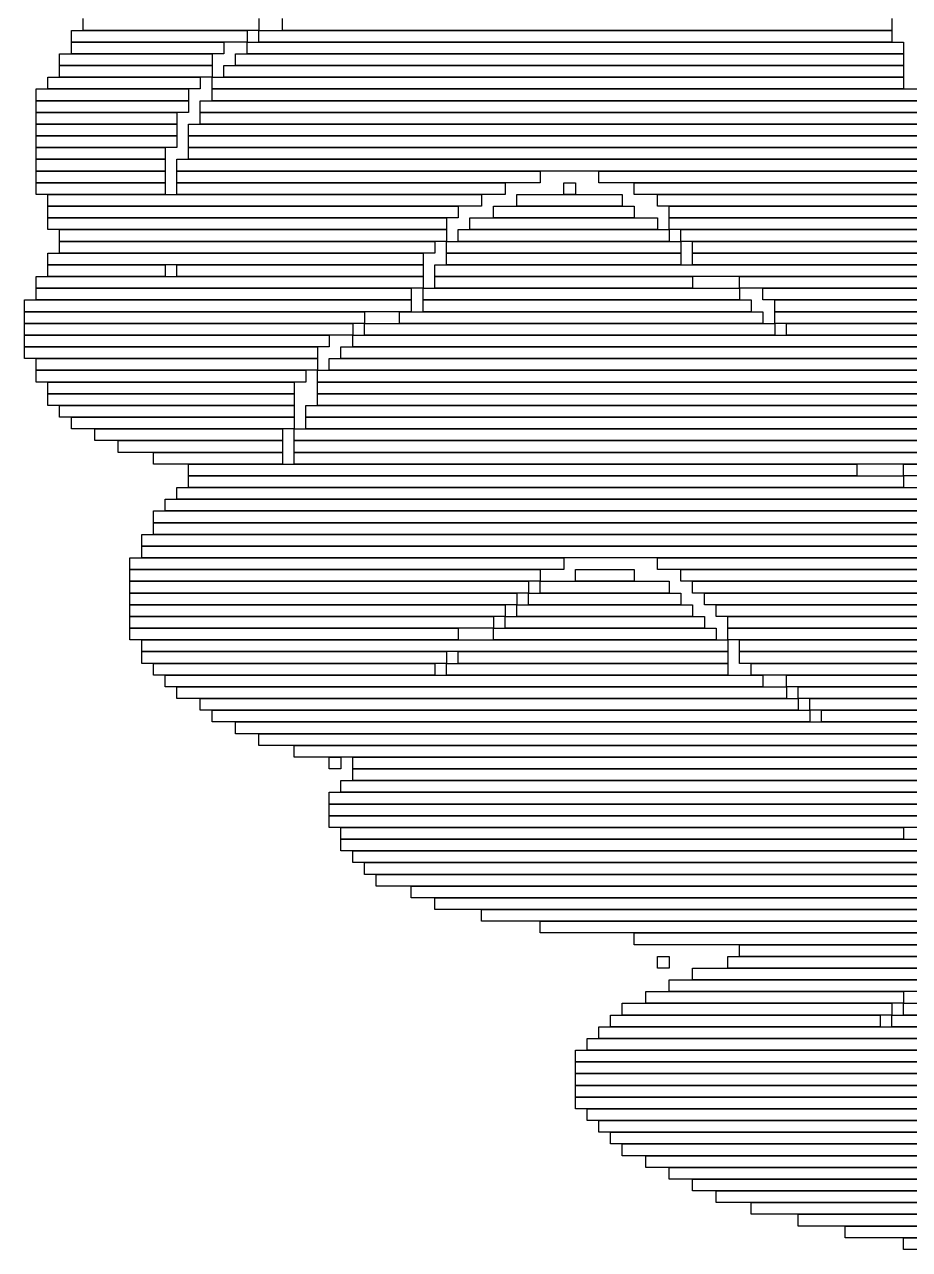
# Model space of a CAD drawing. Extents: x 39 to 985, y 65 to 958.
# Drawn here: x 51 to 126.5, y 106 to 210.5 of the extents above; entities that cross this region are included whole.
import ezdxf

# ---------------------------------------------------------------- set-up
doc = ezdxf.new("R2010")
doc.units = 0

msp = doc.modelspace()

# ---------------------------------------------------------------- linework, layer by layer
for p, q in [((56, 210), (56, 211)), ((71, 211), (71, 210)), ((73, 210), (73, 211)), ((125, 211), (125, 210)), ((55, 210), (70, 210)), ((55, 209), (55, 210)), ((70, 209), (55, 209)), ((55, 209), (68, 209)), ((55, 208), (55, 209)), ((71, 210), (56, 210)), ((68, 209), (68, 208)), ((70, 210), (70, 209)), ((70, 209), (126, 209)), ((70, 208), (70, 209)), ((71, 210), (125, 210)), ((71, 209), (71, 210)), ((125, 209), (71, 209)), ((125, 210), (73, 210)), ((125, 210), (125, 209)), ((126, 209), (126, 208)), ((54, 208), (67, 208)), ((54, 207), (54, 208)), ((68, 208), (55, 208)), ((67, 208), (67, 207)), ((69, 208), (126, 208)), ((69, 207), (69, 208)), ((126, 208), (70, 208)), ((126, 208), (126, 207)), ((67, 207), (54, 207)), ((54, 207), (67, 207)), ((54, 206), (54, 207)), ((67, 207), (67, 206)), ((68, 207), (126, 207)), ((68, 206), (68, 207)), ((126, 207), (69, 207)), ((126, 207), (126, 206)), ((53, 206), (66, 206)), ((53, 205), (53, 206)), ((67, 206), (54, 206)), ((66, 206), (66, 205)), ((67, 206), (126, 206)), ((67, 205), (67, 206)), ((126, 206), (68, 206)), ((126, 206), (126, 205)), ((52, 205), (65, 205)), ((52, 204), (52, 205)), ((66, 205), (53, 205)), ((65, 205), (65, 204)), ((126, 205), (67, 205)), ((67, 205), (128, 205)), ((67, 204), (67, 205)), ((65, 204), (52, 204)), ((52, 204), (65, 204)), ((52, 203), (52, 204)), ((65, 204), (65, 203)), ((66, 204), (131, 204)), ((66, 203), (66, 204)), ((128, 204), (67, 204)), ((65, 203), (52, 203)), ((52, 203), (64, 203)), ((52, 202), (52, 203)), ((64, 203), (64, 202)), ((131, 203), (66, 203)), ((66, 203), (132, 203)), ((66, 202), (66, 203)), ((64, 202), (52, 202)), ((52, 202), (64, 202)), ((52, 201), (52, 202)), ((64, 202), (64, 201)), ((65, 202), (134, 202)), ((65, 201), (65, 202)), ((132, 202), (66, 202)), ((64, 201), (52, 201)), ((52, 201), (64, 201)), ((52, 200), (52, 201)), ((64, 201), (64, 200)), ((134, 201), (65, 201)), ((65, 201), (135, 201)), ((65, 200), (65, 201)), ((64, 200), (52, 200)), ((52, 200), (63, 200)), ((52, 199), (52, 200)), ((63, 200), (63, 199)), ((135, 200), (65, 200)), ((65, 200), (135, 200)), ((65, 199), (65, 200)), ((63, 199), (52, 199)), ((52, 199), (63, 199)), ((52, 198), (52, 199)), ((63, 199), (63, 198)), ((64, 199), (136, 199)), ((64, 198), (64, 199)), ((135, 199), (65, 199)), ((63, 198), (52, 198)), ((52, 198), (63, 198)), ((52, 197), (52, 198)), ((63, 198), (63, 197)), ((136, 198), (64, 198)), ((64, 198), (95, 198)), ((64, 197), (64, 198)), ((95, 198), (95, 197)), ((100, 198), (137, 198)), ((100, 197), (100, 198)), ((63, 197), (52, 197)), ((52, 197), (63, 197)), ((52, 196), (52, 197)), ((63, 197), (63, 196)), ((95, 197), (64, 197)), ((64, 197), (92, 197)), ((64, 196), (64, 197)), ((92, 197), (92, 196)), ((97, 197), (98, 197)), ((97, 196), (97, 197)), ((98, 197), (98, 196)), ((137, 197), (100, 197)), ((103, 197), (137, 197)), ((103, 196), (103, 197)), ((63, 196), (52, 196)), ((53, 196), (90, 196)), ((53, 195), (53, 196)), ((92, 196), (64, 196)), ((90, 196), (90, 195)), ((93, 196), (102, 196)), ((93, 195), (93, 196)), ((98, 196), (97, 196)), ((102, 196), (102, 195)), ((137, 196), (103, 196)), ((105, 196), (137, 196)), ((105, 195), (105, 196)), ((90, 195), (53, 195)), ((53, 195), (88, 195)), ((53, 194), (53, 195)), ((88, 195), (88, 194)), ((91, 195), (103, 195)), ((91, 194), (91, 195)), ((102, 195), (93, 195)), ((103, 195), (103, 194)), ((137, 195), (105, 195)), ((106, 195), (138, 195)), ((106, 194), (106, 195)), ((88, 194), (53, 194)), ((53, 194), (87, 194)), ((53, 193), (53, 194)), ((87, 194), (87, 193)), ((89, 194), (105, 194)), ((89, 193), (89, 194)), ((103, 194), (91, 194)), ((105, 194), (105, 193)), ((138, 194), (106, 194)), ((106, 194), (138, 194)), ((106, 193), (106, 194)), ((87, 193), (53, 193)), ((54, 193), (87, 193)), ((54, 192), (54, 193)), ((87, 193), (87, 192)), ((88, 193), (106, 193)), ((88, 192), (88, 193)), ((105, 193), (89, 193)), ((138, 193), (106, 193)), ((106, 193), (106, 192)), ((107, 193), (139, 193)), ((107, 192), (107, 193)), ((87, 192), (54, 192)), ((54, 192), (86, 192)), ((54, 191), (54, 192)), ((86, 192), (86, 191)), ((87, 192), (107, 192)), ((87, 191), (87, 192)), ((106, 192), (88, 192)), ((139, 192), (107, 192)), ((107, 192), (107, 191)), ((108, 192), (139, 192)), ((108, 191), (108, 192)), ((53, 191), (85, 191)), ((53, 190), (53, 191)), ((86, 191), (54, 191)), ((85, 191), (85, 190)), ((107, 191), (87, 191)), ((87, 191), (107, 191)), ((87, 190), (87, 191)), ((107, 191), (107, 190)), ((139, 191), (108, 191)), ((108, 191), (139, 191)), ((108, 190), (108, 191)), ((85, 190), (53, 190)), ((53, 190), (63, 190)), ((53, 189), (53, 190)), ((63, 190), (63, 189)), ((64, 190), (85, 190)), ((64, 189), (64, 190)), ((85, 190), (85, 189)), ((86, 190), (140, 190)), ((86, 189), (86, 190)), ((107, 190), (87, 190)), ((139, 190), (108, 190)), ((52, 189), (85, 189)), ((52, 188), (52, 189)), ((63, 189), (53, 189)), ((85, 189), (64, 189)), ((85, 189), (85, 188)), ((140, 189), (86, 189)), ((86, 189), (108, 189)), ((86, 188), (86, 189)), ((108, 189), (108, 188)), ((112, 189), (140, 189)), ((112, 188), (112, 189)), ((85, 188), (52, 188)), ((52, 188), (84, 188)), ((52, 187), (52, 188)), ((84, 188), (84, 187)), ((85, 188), (112, 188)), ((85, 187), (85, 188)), ((108, 188), (86, 188)), ((140, 188), (112, 188)), ((112, 188), (112, 187)), ((114, 188), (140, 188)), ((114, 187), (114, 188)), ((51, 187), (84, 187)), ((51, 186), (51, 187)), ((84, 187), (52, 187)), ((84, 187), (84, 186)), ((112, 187), (85, 187)), ((85, 187), (113, 187)), ((85, 186), (85, 187)), ((113, 187), (113, 186)), ((140, 187), (114, 187)), ((115, 187), (140, 187)), ((115, 186), (115, 187)), ((84, 186), (51, 186)), ((51, 186), (80, 186)), ((51, 185), (51, 186)), ((80, 185), (51, 185)), ((51, 185), (79, 185)), ((51, 184), (51, 185)), ((79, 185), (79, 184)), ((80, 186), (80, 185)), ((80, 185), (115, 185)), ((80, 184), (80, 185)), ((83, 186), (114, 186)), ((83, 185), (83, 186)), ((114, 185), (83, 185)), ((113, 186), (85, 186)), ((114, 186), (114, 185)), ((140, 186), (115, 186)), ((115, 186), (140, 186)), ((115, 185), (115, 186)), ((140, 185), (115, 185)), ((115, 185), (115, 184)), ((116, 185), (139, 185)), ((116, 184), (116, 185)), ((79, 184), (51, 184)), ((51, 184), (77, 184)), ((51, 183), (51, 184)), ((77, 184), (77, 183)), ((79, 184), (144, 184)), ((79, 183), (79, 184)), ((115, 184), (80, 184)), ((139, 184), (116, 184)), ((77, 183), (51, 183)), ((51, 183), (76, 183)), ((51, 182), (51, 183)), ((76, 183), (76, 182)), ((78, 183), (146, 183)), ((78, 182), (78, 183)), ((144, 183), (79, 183)), ((76, 182), (51, 182)), ((52, 182), (76, 182)), ((52, 181), (52, 182)), ((76, 182), (76, 181)), ((77, 182), (148, 182)), ((77, 181), (77, 182)), ((146, 182), (78, 182)), ((76, 181), (52, 181)), ((52, 181), (75, 181)), ((52, 180), (52, 181)), ((75, 181), (75, 180)), ((76, 181), (150, 181)), ((76, 180), (76, 181)), ((148, 181), (77, 181)), ((75, 180), (52, 180)), ((53, 180), (74, 180)), ((53, 179), (53, 180)), ((74, 180), (74, 179)), ((150, 180), (76, 180)), ((76, 180), (151, 180)), ((76, 179), (76, 180)), ((74, 179), (53, 179)), ((53, 179), (74, 179)), ((53, 178), (53, 179)), ((74, 179), (74, 178)), ((151, 179), (76, 179)), ((76, 179), (152, 179)), ((76, 178), (76, 179)), ((74, 178), (53, 178)), ((54, 178), (74, 178)), ((54, 177), (54, 178)), ((74, 178), (74, 177)), ((75, 178), (153, 178)), ((75, 177), (75, 178)), ((152, 178), (76, 178)), ((74, 177), (54, 177)), ((55, 177), (74, 177)), ((55, 176), (55, 177)), ((74, 177), (74, 176)), ((153, 177), (75, 177)), ((75, 177), (153, 177)), ((75, 176), (75, 177)), ((74, 176), (55, 176)), ((57, 176), (73, 176)), ((57, 175), (57, 176)), ((73, 176), (73, 175)), ((74, 176), (154, 176)), ((74, 175), (74, 176)), ((153, 176), (75, 176)), ((73, 175), (57, 175)), ((59, 175), (73, 175)), ((59, 174), (59, 175)), ((73, 175), (73, 174)), ((154, 175), (74, 175)), ((74, 175), (154, 175)), ((74, 174), (74, 175)), ((73, 174), (59, 174)), ((62, 174), (73, 174)), ((62, 173), (62, 174)), ((73, 174), (73, 173)), ((154, 174), (74, 174)), ((74, 174), (155, 174)), ((74, 173), (74, 174)), ((73, 173), (62, 173)), ((65, 173), (122, 173)), ((65, 172), (65, 173)), ((155, 173), (74, 173)), ((122, 173), (122, 172)), ((126, 173), (155, 173)), ((126, 172), (126, 173)), ((122, 172), (65, 172)), ((65, 172), (126, 172)), ((65, 171), (65, 172)), ((155, 172), (126, 172)), ((126, 172), (126, 171)), ((64, 171), (128, 171)), ((64, 170), (64, 171)), ((126, 171), (65, 171)), ((63, 170), (130, 170)), ((63, 169), (63, 170)), ((128, 170), (64, 170)), ((62, 169), (131, 169)), ((62, 168), (62, 169)), ((130, 169), (63, 169)), ((131, 168), (62, 168)), ((62, 168), (132, 168)), ((62, 167), (62, 168)), ((61, 167), (133, 167)), ((61, 166), (61, 167)), ((132, 167), (62, 167)), ((133, 166), (61, 166)), ((61, 166), (172, 166)), ((61, 165), (61, 166)), ((60, 165), (97, 165)), ((60, 164), (60, 165)), ((172, 165), (61, 165)), ((97, 165), (97, 164)), ((105, 165), (134, 165)), ((105, 164), (105, 165)), ((97, 164), (60, 164)), ((60, 164), (95, 164)), ((60, 163), (60, 164)), ((95, 164), (95, 163)), ((98, 164), (103, 164)), ((98, 163), (98, 164)), ((103, 164), (103, 163)), ((134, 164), (105, 164)), ((107, 164), (134, 164)), ((107, 163), (107, 164)), ((95, 163), (60, 163)), ((60, 163), (94, 163)), ((60, 162), (60, 163)), ((94, 162), (60, 162)), ((60, 162), (93, 162)), ((60, 161), (60, 162)), ((93, 162), (93, 161)), ((94, 163), (94, 162)), ((94, 162), (107, 162)), ((94, 161), (94, 162)), ((95, 163), (106, 163)), ((95, 162), (95, 163)), ((106, 162), (95, 162)), ((103, 163), (98, 163)), ((106, 163), (106, 162)), ((134, 163), (107, 163)), ((107, 162), (107, 161)), ((108, 163), (134, 163)), ((108, 162), (108, 163)), ((134, 162), (108, 162)), ((109, 162), (140, 162)), ((109, 161), (109, 162)), ((93, 161), (60, 161)), ((60, 161), (92, 161)), ((60, 160), (60, 161)), ((92, 161), (92, 160)), ((93, 161), (108, 161)), ((93, 160), (93, 161)), ((107, 161), (94, 161)), ((108, 161), (108, 160)), ((140, 161), (109, 161)), ((110, 161), (141, 161)), ((110, 160), (110, 161)), ((92, 160), (60, 160)), ((60, 160), (91, 160)), ((60, 159), (60, 160)), ((91, 160), (91, 159)), ((92, 160), (109, 160)), ((92, 159), (92, 160)), ((108, 160), (93, 160)), ((109, 160), (109, 159)), ((141, 160), (110, 160)), ((111, 160), (142, 160)), ((111, 159), (111, 160)), ((91, 159), (60, 159)), ((60, 159), (88, 159)), ((60, 158), (60, 159)), ((88, 159), (88, 158)), ((91, 159), (110, 159)), ((91, 158), (91, 159)), ((109, 159), (92, 159)), ((110, 159), (110, 158)), ((142, 159), (111, 159)), ((111, 159), (143, 159)), ((111, 158), (111, 159)), ((88, 158), (60, 158)), ((61, 158), (111, 158)), ((61, 157), (61, 158)), ((110, 158), (91, 158)), ((143, 158), (111, 158)), ((111, 158), (111, 157)), ((112, 158), (144, 158)), ((112, 157), (112, 158)), ((111, 157), (61, 157)), ((61, 157), (87, 157)), ((61, 156), (61, 157)), ((87, 157), (87, 156)), ((88, 157), (111, 157)), ((88, 156), (88, 157)), ((111, 157), (111, 156)), ((144, 157), (112, 157)), ((112, 157), (144, 157)), ((112, 156), (112, 157)), ((87, 156), (61, 156)), ((62, 156), (86, 156)), ((62, 155), (62, 156)), ((86, 156), (86, 155)), ((87, 156), (111, 156)), ((87, 155), (87, 156)), ((111, 156), (88, 156)), ((111, 156), (111, 155)), ((144, 156), (112, 156)), ((113, 156), (145, 156)), ((113, 155), (113, 156)), ((86, 155), (62, 155)), ((63, 155), (114, 155)), ((63, 154), (63, 155)), ((111, 155), (87, 155)), ((145, 155), (113, 155)), ((114, 155), (114, 154)), ((116, 155), (145, 155)), ((116, 154), (116, 155)), ((114, 154), (63, 154)), ((64, 154), (116, 154)), ((64, 153), (64, 154)), ((145, 154), (116, 154)), ((116, 154), (116, 153)), ((117, 154), (145, 154)), ((117, 153), (117, 154)), ((116, 153), (64, 153)), ((66, 153), (117, 153)), ((66, 152), (66, 153)), ((145, 153), (117, 153)), ((117, 153), (117, 152)), ((118, 153), (145, 153)), ((118, 152), (118, 153)), ((117, 152), (66, 152)), ((67, 152), (118, 152)), ((67, 151), (67, 152)), ((145, 152), (118, 152)), ((118, 152), (118, 151)), ((119, 152), (151, 152)), ((119, 151), (119, 152)), ((118, 151), (67, 151)), ((69, 151), (153, 151)), ((69, 150), (69, 151)), ((151, 151), (119, 151)), ((153, 150), (69, 150)), ((71, 150), (259, 150)), ((71, 149), (71, 150)), ((259, 149), (71, 149)), ((74, 149), (154, 149)), ((74, 148), (74, 149)), ((154, 148), (74, 148)), ((77, 148), (78, 148)), ((77, 147), (77, 148)), ((78, 148), (78, 147)), ((79, 148), (202, 148)), ((79, 147), (79, 148)), ((78, 147), (77, 147)), ((202, 147), (79, 147)), ((79, 147), (155, 147)), ((79, 146), (79, 147)), ((78, 146), (198, 146)), ((78, 145), (78, 146)), ((155, 146), (79, 146)), ((77, 145), (192, 145)), ((77, 144), (77, 145)), ((198, 145), (78, 145)), ((192, 144), (77, 144)), ((77, 144), (184, 144)), ((77, 143), (77, 144)), ((184, 143), (77, 143)), ((77, 143), (129, 143)), ((77, 142), (77, 143)), ((129, 142), (77, 142)), ((78, 142), (126, 142)), ((78, 141), (78, 142)), ((126, 142), (126, 141)), ((126, 141), (78, 141)), ((78, 141), (136, 141)), ((78, 140), (78, 141)), ((136, 140), (78, 140)), ((79, 140), (198, 140)), ((79, 139), (79, 140)), ((198, 139), (79, 139)), ((80, 139), (162, 139)), ((80, 138), (80, 139)), ((162, 138), (80, 138)), ((81, 138), (164, 138)), ((81, 137), (81, 138)), ((164, 137), (81, 137)), ((84, 137), (164, 137)), ((84, 136), (84, 137)), ((164, 136), (84, 136)), ((86, 136), (163, 136)), ((86, 135), (86, 136)), ((163, 135), (86, 135)), ((90, 135), (160, 135)), ((90, 134), (90, 135)), ((160, 134), (90, 134)), ((95, 134), (151, 134)), ((95, 133), (95, 134)), ((151, 133), (95, 133)), ((103, 133), (159, 133)), ((103, 132), (103, 133)), ((159, 132), (103, 132)), ((112, 132), (188, 132)), ((112, 131), (112, 132)), ((105, 131), (106, 131)), ((105, 130), (105, 131)), ((106, 131), (106, 130)), ((111, 131), (186, 131)), ((111, 130), (111, 131)), ((188, 131), (112, 131)), ((106, 130), (105, 130)), ((108, 130), (131, 130)), ((108, 129), (108, 130)), ((186, 130), (111, 130)), ((106, 129), (128, 129)), ((106, 128), (106, 129)), ((131, 129), (108, 129)), ((104, 128), (126, 128)), ((104, 127), (104, 128)), ((128, 128), (106, 128)), ((126, 128), (126, 127)), ((102, 127), (125, 127)), ((102, 126), (102, 127)), ((126, 127), (104, 127)), ((125, 127), (125, 126)), ((126, 127), (141, 127)), ((126, 126), (126, 127)), ((101, 126), (124, 126)), ((101, 125), (101, 126)), ((125, 126), (102, 126)), ((124, 126), (124, 125)), ((125, 126), (143, 126)), ((125, 125), (125, 126)), ((141, 126), (126, 126)), ((100, 125), (144, 125)), ((100, 124), (100, 125)), ((124, 125), (101, 125)), ((143, 125), (125, 125)), ((99, 124), (144, 124)), ((99, 123), (99, 124)), ((144, 124), (100, 124)), ((98, 123), (145, 123)), ((98, 122), (98, 123)), ((144, 123), (99, 123)), ((145, 122), (98, 122)), ((98, 122), (145, 122)), ((98, 121), (98, 122)), ((145, 121), (98, 121)), ((98, 121), (145, 121)), ((98, 120), (98, 121)), ((145, 120), (98, 120)), ((98, 120), (151, 120)), ((98, 119), (98, 120)), ((151, 119), (98, 119)), ((98, 119), (152, 119)), ((98, 118), (98, 119)), ((152, 118), (98, 118)), ((99, 118), (153, 118)), ((99, 117), (99, 118)), ((153, 117), (99, 117)), ((100, 117), (154, 117)), ((100, 116), (100, 117)), ((154, 116), (100, 116)), ((101, 116), (155, 116)), ((101, 115), (101, 116)), ((155, 115), (101, 115)), ((102, 115), (155, 115)), ((102, 114), (102, 115)), ((155, 114), (102, 114)), ((104, 114), (170, 114)), ((104, 113), (104, 114)), ((170, 113), (104, 113)), ((106, 113), (166, 113)), ((106, 112), (106, 113)), ((166, 112), (106, 112)), ((108, 112), (165, 112)), ((108, 111), (108, 112)), ((165, 111), (108, 111)), ((110, 111), (163, 111)), ((110, 110), (110, 111)), ((163, 110), (110, 110)), ((113, 110), (162, 110)), ((113, 109), (113, 110)), ((162, 109), (113, 109)), ((117, 109), (161, 109)), ((117, 108), (117, 109)), ((161, 108), (117, 108)), ((121, 108), (184, 108)), ((121, 107), (121, 108)), ((184, 107), (121, 107)), ((126, 107), (160, 107)), ((126, 106), (126, 107)), ((160, 106), (126, 106))]:
    msp.add_line(p, q)

doc.saveas('drawing.dxf')
